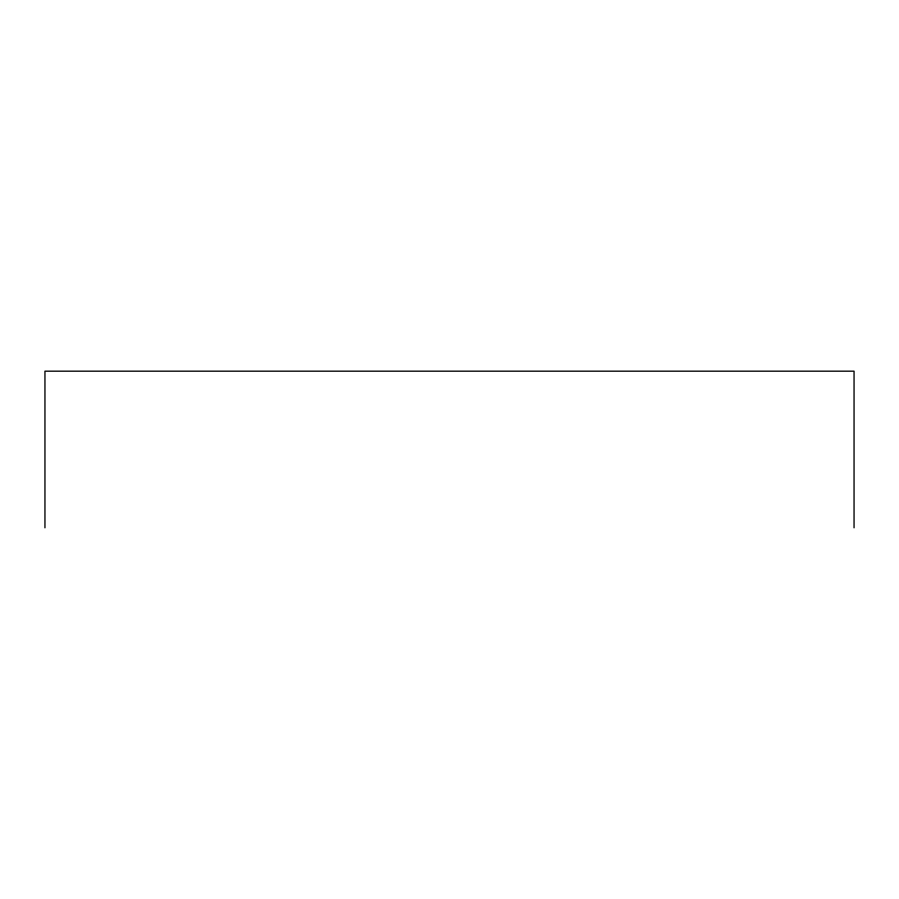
<?xml version="1.0" encoding="UTF-8"?>
<svg xmlns="http://www.w3.org/2000/svg" width="899" height="899" viewBox="0 0 899 899"><rect width="100%" height="100%" fill="white"/><g stroke="black" fill="none" stroke-linecap="round" stroke-linejoin="round"><path stroke-width="1.35" d="M854.05 527.825L854.05 371.175L44.95 371.175L44.95 527.825"/></g></svg>
